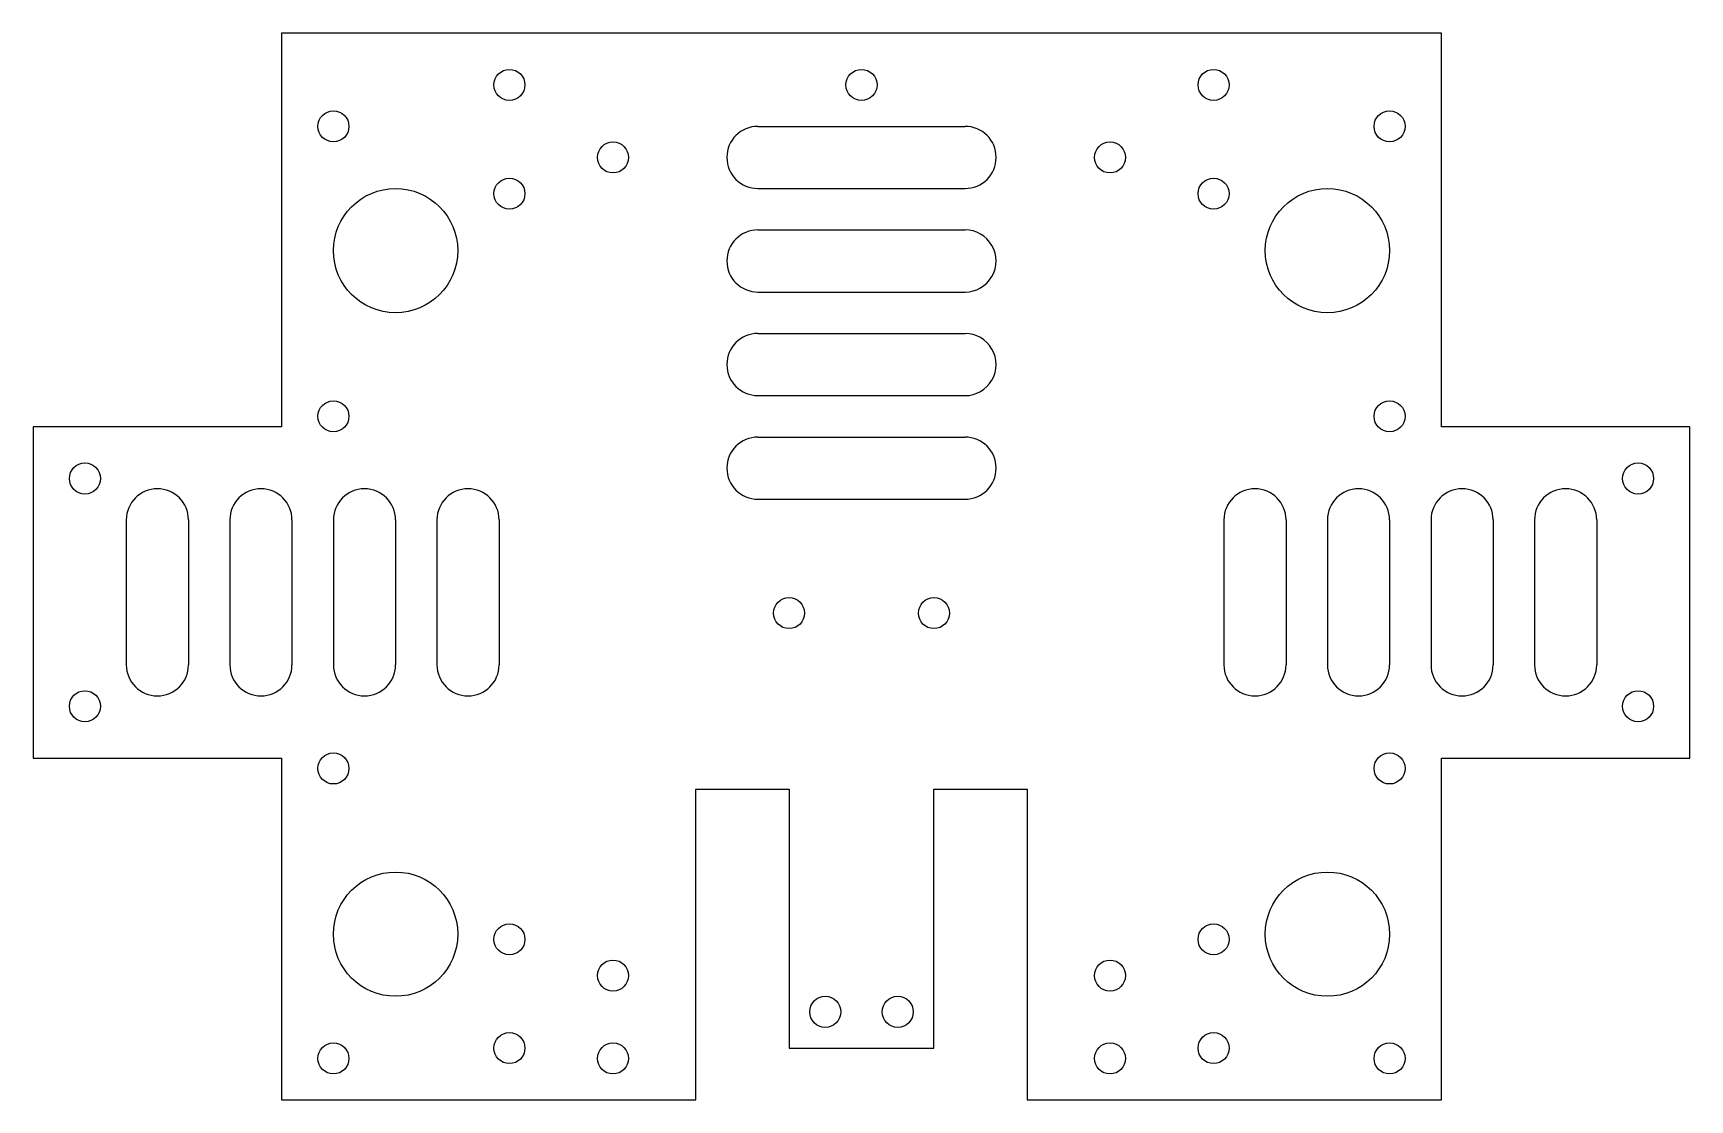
# Model space of a CAD drawing. Extents: x -80 to 80, y -19 to 84.
import ezdxf

# ---------------------------------------------------------------- set-up
doc = ezdxf.new("R2010")
doc.units = 0
doc.layers.add('Pad015', color=7, linetype='CONTINUOUS')

msp = doc.modelspace()

# ---------------------------------------------------------------- linework, layer by layer
at = {"layer": 'Pad015'}
for p, q in [((-56, 84), (-56, 84, 2)), ((-56, 84), (-56, 46)), ((-56, 84, 2), (-56, 46, 2)), ((-56, 84), (-56, 84, 2)), ((56, 84), (-56, 84)), ((56, 84, 2), (-56, 84, 2)), ((-56, 84), (-56, 46)), ((56, 84), (-56, 84)), ((-56, 84, 2), (-56, 46, 2)), ((56, 84, 2), (-56, 84, 2)), ((56, 84), (56, 84, 2)), ((56, 46), (56, 84)), ((56, 46, 2), (56, 84, 2)), ((56, 84), (56, 84, 2)), ((56, 46), (56, 84)), ((56, 46, 2), (56, 84, 2)), ((-32.5, 79), (-32.5, 79, 2)), ((-32.5, 79), (-32.5, 79, 2)), ((1.5, 79), (1.5, 79, 2)), ((1.5, 79), (1.5, 79, 2)), ((35.5, 79), (35.5, 79, 2)), ((35.5, 79), (35.5, 79, 2)), ((-49.5, 75), (-49.5, 75, 2)), ((-49.5, 75), (-49.5, 75, 2)), ((-10, 75), (-10, 75, 2)), ((-10, 75), (10, 75)), ((-10, 75, 2), (10, 75, 2)), ((-10, 75), (-10, 75, 2)), ((-10, 75), (10, 75)), ((-10, 75, 2), (10, 75, 2)), ((10, 75), (10, 75, 2)), ((10, 75), (10, 75, 2)), ((52.5, 75), (52.5, 75, 2)), ((52.5, 75), (52.5, 75, 2)), ((-22.5, 72), (-22.5, 72, 2)), ((-22.5, 72), (-22.5, 72, 2)), ((25.5, 72), (25.5, 72, 2)), ((25.5, 72), (25.5, 72, 2)), ((-10, 69), (-10, 69, 2)), ((-10, 69), (10, 69)), ((-10, 69, 2), (10, 69, 2)), ((-10, 69), (-10, 69, 2)), ((-10, 69), (10, 69)), ((-10, 69, 2), (10, 69, 2)), ((10, 69), (10, 69, 2)), ((10, 69), (10, 69, 2)), ((-32.5, 68.5), (-32.5, 68.5, 2)), ((-32.5, 68.5), (-32.5, 68.5, 2)), ((35.5, 68.5), (35.5, 68.5, 2)), ((35.5, 68.5), (35.5, 68.5, 2)), ((-10, 65), (-10, 65, 2)), ((-10, 65), (10, 65)), ((-10, 65, 2), (10, 65, 2)), ((-10, 65), (-10, 65, 2)), ((-10, 65), (10, 65)), ((-10, 65, 2), (10, 65, 2)), ((10, 65), (10, 65, 2)), ((10, 65), (10, 65, 2)), ((-39, 63), (-39, 63, 2)), ((-39, 63), (-39, 63, 2)), ((51, 63), (51, 63, 2)), ((51, 63), (51, 63, 2)), ((-10, 59), (-10, 59, 2)), ((-10, 59), (10, 59)), ((-10, 59, 2), (10, 59, 2)), ((-10, 59), (-10, 59, 2)), ((-10, 59), (10, 59)), ((-10, 59, 2), (10, 59, 2)), ((10, 59), (10, 59, 2)), ((10, 59), (10, 59, 2)), ((-10, 55), (-10, 55, 2)), ((-10, 55), (10, 55)), ((-10, 55, 2), (10, 55, 2)), ((-10, 55), (-10, 55, 2)), ((-10, 55), (10, 55)), ((-10, 55, 2), (10, 55, 2)), ((10, 55), (10, 55, 2)), ((10, 55), (10, 55, 2)), ((-10, 49), (-10, 49, 2)), ((-10, 49), (10, 49)), ((-10, 49, 2), (10, 49, 2)), ((-10, 49), (-10, 49, 2)), ((-10, 49), (10, 49)), ((-10, 49, 2), (10, 49, 2)), ((10, 49), (10, 49, 2)), ((10, 49), (10, 49, 2)), ((-49.5, 47), (-49.5, 47, 2)), ((-49.5, 47), (-49.5, 47, 2)), ((52.5, 47), (52.5, 47, 2)), ((52.5, 47), (52.5, 47, 2)), ((-80, 46), (-80, 46, 2)), ((-56, 46), (-80, 46)), ((-56, 46, 2), (-80, 46, 2)), ((-80, 46), (-80, 46, 2)), ((-80, 46), (-80, 14)), ((-80, 46, 2), (-80, 14, 2)), ((-56, 46), (-80, 46)), ((-80, 46), (-80, 14)), ((-56, 46, 2), (-80, 46, 2)), ((-80, 46, 2), (-80, 14, 2)), ((-56, 46), (-56, 46, 2)), ((-56, 46), (-56, 46, 2)), ((-10, 45), (-10, 45, 2)), ((-10, 45), (10, 45)), ((-10, 45, 2), (10, 45, 2)), ((-10, 45), (-10, 45, 2)), ((-10, 45), (10, 45)), ((-10, 45, 2), (10, 45, 2)), ((10, 45), (10, 45, 2)), ((10, 45), (10, 45, 2)), ((56, 46), (56, 46, 2)), ((80, 46), (56, 46)), ((80, 46, 2), (56, 46, 2)), ((56, 46), (56, 46, 2)), ((80, 46), (56, 46)), ((80, 46, 2), (56, 46, 2)), ((80, 46), (80, 46, 2)), ((80, 14), (80, 46)), ((80, 14, 2), (80, 46, 2)), ((80, 46), (80, 46, 2)), ((80, 14), (80, 46)), ((80, 14, 2), (80, 46, 2)), ((-73.5, 41), (-73.5, 41, 2)), ((-73.5, 41), (-73.5, 41, 2)), ((76.5, 41), (76.5, 41, 2)), ((76.5, 41), (76.5, 41, 2)), ((-10, 39), (-10, 39, 2)), ((-10, 39), (10, 39)), ((-10, 39, 2), (10, 39, 2)), ((-10, 39), (-10, 39, 2)), ((-10, 39), (10, 39)), ((-10, 39, 2), (10, 39, 2)), ((10, 39), (10, 39, 2)), ((10, 39), (10, 39, 2)), ((-71, 37), (-71, 37, 2)), ((-71, 37), (-71, 23)), ((-71, 37, 2), (-71, 23, 2)), ((-71, 37), (-71, 37, 2)), ((-71, 37), (-71, 23)), ((-71, 37, 2), (-71, 23, 2)), ((-65, 37), (-65, 37, 2)), ((-65, 37), (-65, 37, 2)), ((-65, 37), (-65, 23)), ((-65, 37, 2), (-65, 23, 2)), ((-65, 37), (-65, 23)), ((-65, 37, 2), (-65, 23, 2)), ((-61, 37), (-61, 37, 2)), ((-61, 37), (-61, 37, 2)), ((-61, 37), (-61, 23)), ((-61, 37, 2), (-61, 23, 2)), ((-61, 37), (-61, 23)), ((-61, 37, 2), (-61, 23, 2)), ((-55, 37), (-55, 37, 2)), ((-55, 37), (-55, 37, 2)), ((-55, 37), (-55, 23)), ((-55, 37, 2), (-55, 23, 2)), ((-55, 37), (-55, 23)), ((-55, 37, 2), (-55, 23, 2)), ((-51, 37), (-51, 37, 2)), ((-51, 37), (-51, 37, 2)), ((-51, 37), (-51, 23)), ((-51, 37, 2), (-51, 23, 2)), ((-51, 37), (-51, 23)), ((-51, 37, 2), (-51, 23, 2)), ((-45, 37), (-45, 37, 2)), ((-45, 37), (-45, 37, 2)), ((-45, 37), (-45, 23)), ((-45, 37, 2), (-45, 23, 2)), ((-45, 37), (-45, 23)), ((-45, 37, 2), (-45, 23, 2)), ((-41, 37), (-41, 37, 2)), ((-41, 37), (-41, 23)), ((-41, 37, 2), (-41, 23, 2)), ((-41, 37), (-41, 37, 2)), ((-41, 37), (-41, 23)), ((-41, 37, 2), (-41, 23, 2)), ((-35, 37), (-35, 37, 2)), ((-35, 37), (-35, 23)), ((-35, 37, 2), (-35, 23, 2)), ((-35, 37), (-35, 37, 2)), ((-35, 37), (-35, 23)), ((-35, 37, 2), (-35, 23, 2)), ((35, 37), (35, 37, 2)), ((35, 37), (35, 23)), ((35, 37, 2), (35, 23, 2)), ((35, 37), (35, 37, 2)), ((35, 37), (35, 23)), ((35, 37, 2), (35, 23, 2)), ((41, 37), (41, 37, 2)), ((41, 37), (41, 23)), ((41, 37, 2), (41, 23, 2)), ((41, 37), (41, 37, 2)), ((41, 37), (41, 23)), ((41, 37, 2), (41, 23, 2)), ((45, 37), (45, 37, 2)), ((45, 37), (45, 23)), ((45, 37, 2), (45, 23, 2)), ((45, 37), (45, 37, 2)), ((45, 37), (45, 23)), ((45, 37, 2), (45, 23, 2)), ((51, 37), (51, 37, 2)), ((51, 37), (51, 23)), ((51, 37, 2), (51, 23, 2)), ((51, 37), (51, 37, 2)), ((51, 37), (51, 23)), ((51, 37, 2), (51, 23, 2)), ((55, 37), (55, 37, 2)), ((55, 37), (55, 23)), ((55, 37, 2), (55, 23, 2)), ((55, 37), (55, 37, 2)), ((55, 37), (55, 23)), ((55, 37, 2), (55, 23, 2)), ((61, 37), (61, 37, 2)), ((61, 37), (61, 23)), ((61, 37, 2), (61, 23, 2)), ((61, 37), (61, 37, 2)), ((61, 37), (61, 23)), ((61, 37, 2), (61, 23, 2)), ((65, 37), (65, 37, 2)), ((65, 37), (65, 23)), ((65, 37, 2), (65, 23, 2)), ((65, 37), (65, 37, 2)), ((65, 37), (65, 23)), ((65, 37, 2), (65, 23, 2)), ((71, 37), (71, 37, 2)), ((71, 37), (71, 23)), ((71, 37, 2), (71, 23, 2)), ((71, 37), (71, 37, 2)), ((71, 37), (71, 23)), ((71, 37, 2), (71, 23, 2)), ((-5.5, 28), (-5.5, 28, 2)), ((-5.5, 28), (-5.5, 28, 2)), ((8.5, 28), (8.5, 28, 2)), ((8.5, 28), (8.5, 28, 2)), ((-71, 23), (-71, 23, 2)), ((-71, 23), (-71, 23, 2)), ((-65, 23), (-65, 23, 2)), ((-65, 23), (-65, 23, 2)), ((-61, 23), (-61, 23, 2)), ((-61, 23), (-61, 23, 2)), ((-55, 23), (-55, 23, 2)), ((-55, 23), (-55, 23, 2)), ((-51, 23), (-51, 23, 2)), ((-51, 23), (-51, 23, 2)), ((-45, 23), (-45, 23, 2)), ((-45, 23), (-45, 23, 2)), ((-41, 23), (-41, 23, 2)), ((-41, 23), (-41, 23, 2)), ((-35, 23), (-35, 23, 2)), ((-35, 23), (-35, 23, 2)), ((35, 23), (35, 23, 2)), ((35, 23), (35, 23, 2)), ((41, 23), (41, 23, 2)), ((41, 23), (41, 23, 2)), ((45, 23), (45, 23, 2)), ((45, 23), (45, 23, 2)), ((51, 23), (51, 23, 2)), ((51, 23), (51, 23, 2)), ((55, 23), (55, 23, 2)), ((55, 23), (55, 23, 2)), ((61, 23), (61, 23, 2)), ((61, 23), (61, 23, 2)), ((65, 23), (65, 23, 2)), ((65, 23), (65, 23, 2)), ((71, 23), (71, 23, 2)), ((71, 23), (71, 23, 2)), ((-73.5, 19), (-73.5, 19, 2)), ((-73.5, 19), (-73.5, 19, 2)), ((76.5, 19), (76.5, 19, 2)), ((76.5, 19), (76.5, 19, 2)), ((-80, 14), (-80, 14, 2)), ((-80, 14), (-80, 14, 2)), ((-80, 14), (-56, 14)), ((-80, 14, 2), (-56, 14, 2)), ((-80, 14), (-56, 14)), ((-80, 14, 2), (-56, 14, 2)), ((-56, 14), (-56, 14, 2)), ((-56, 14), (-56, 14, 2)), ((-56, 14), (-56, -19)), ((-56, 14, 2), (-56, -19, 2)), ((-56, 14), (-56, -19)), ((-56, 14, 2), (-56, -19, 2)), ((-49.5, 13), (-49.5, 13, 2)), ((-49.5, 13), (-49.5, 13, 2)), ((52.5, 13), (52.5, 13, 2)), ((52.5, 13), (52.5, 13, 2)), ((56, 14), (56, 14, 2)), ((56, -19), (56, 14)), ((56, -19, 2), (56, 14, 2)), ((56, 14), (56, 14, 2)), ((56, 14), (80, 14)), ((56, 14, 2), (80, 14, 2)), ((56, -19), (56, 14)), ((56, 14), (80, 14)), ((56, -19, 2), (56, 14, 2)), ((56, 14, 2), (80, 14, 2)), ((80, 14), (80, 14, 2)), ((80, 14), (80, 14, 2)), ((-16, 11), (-16, 11, 2)), ((-16, -19), (-16, 11)), ((-16, -19, 2), (-16, 11, 2)), ((-16, 11), (-16, 11, 2)), ((-16, 11), (-7, 11)), ((-16, 11, 2), (-7, 11, 2)), ((-16, -19), (-16, 11)), ((-16, 11), (-7, 11)), ((-16, -19, 2), (-16, 11, 2)), ((-16, 11, 2), (-7, 11, 2)), ((-7, 11), (-7, 11, 2)), ((-7, 11), (-7, 11, 2)), ((-7, 11), (-7, -14)), ((-7, 11, 2), (-7, -14, 2)), ((-7, 11), (-7, -14)), ((-7, 11, 2), (-7, -14, 2)), ((7, 11), (7, 11, 2)), ((7, -14), (7, 11)), ((7, -14, 2), (7, 11, 2)), ((7, 11), (7, 11, 2)), ((7, 11), (16, 11)), ((7, 11, 2), (16, 11, 2)), ((7, -14), (7, 11)), ((7, 11), (16, 11)), ((7, -14, 2), (7, 11, 2)), ((7, 11, 2), (16, 11, 2)), ((16, 11), (16, 11, 2)), ((16, 11), (16, 11, 2)), ((16, 11), (16, -19)), ((16, 11, 2), (16, -19, 2)), ((16, 11), (16, -19)), ((16, 11, 2), (16, -19, 2)), ((-39, -3), (-39, -3, 2)), ((-39, -3), (-39, -3, 2)), ((51, -3), (51, -3, 2)), ((51, -3), (51, -3, 2)), ((-32.5, -3.5), (-32.5, -3.5, 2)), ((-32.5, -3.5), (-32.5, -3.5, 2)), ((35.5, -3.5), (35.5, -3.5, 2)), ((35.5, -3.5), (35.5, -3.5, 2)), ((-22.5, -7), (-22.5, -7, 2)), ((-22.5, -7), (-22.5, -7, 2)), ((25.5, -7), (25.5, -7, 2)), ((25.5, -7), (25.5, -7, 2)), ((-2, -10.5), (-2, -10.5, 2)), ((-2, -10.5), (-2, -10.5, 2)), ((5, -10.5), (5, -10.5, 2)), ((5, -10.5), (5, -10.5, 2)), ((-32.5, -14), (-32.5, -14, 2)), ((-32.5, -14), (-32.5, -14, 2)), ((-7, -14), (-7, -14, 2)), ((-7, -14), (-7, -14, 2)), ((-7, -14), (7, -14)), ((-7, -14, 2), (7, -14, 2)), ((-7, -14), (7, -14)), ((-7, -14, 2), (7, -14, 2)), ((7, -14), (7, -14, 2)), ((7, -14), (7, -14, 2)), ((35.5, -14), (35.5, -14, 2)), ((35.5, -14), (35.5, -14, 2)), ((-49.5, -15), (-49.5, -15, 2)), ((-49.5, -15), (-49.5, -15, 2)), ((-22.5, -15), (-22.5, -15, 2)), ((-22.5, -15), (-22.5, -15, 2)), ((25.5, -15), (25.5, -15, 2)), ((25.5, -15), (25.5, -15, 2)), ((52.5, -15), (52.5, -15, 2)), ((52.5, -15), (52.5, -15, 2)), ((-56, -19), (-56, -19, 2)), ((-56, -19), (-56, -19, 2)), ((-56, -19), (-16, -19)), ((-56, -19, 2), (-16, -19, 2)), ((-56, -19), (-16, -19)), ((-56, -19, 2), (-16, -19, 2)), ((-16, -19), (-16, -19, 2)), ((-16, -19), (-16, -19, 2)), ((16, -19), (16, -19, 2)), ((16, -19), (16, -19, 2)), ((16, -19), (56, -19)), ((16, -19, 2), (56, -19, 2)), ((16, -19), (56, -19)), ((16, -19, 2), (56, -19, 2)), ((56, -19), (56, -19, 2)), ((56, -19), (56, -19, 2))]:
    msp.add_line(p, q, dxfattribs=at)
for centre, radius in [((-34, 79), 1.5), ((-34, 79), 1.5), ((-34, 79), 1.5), ((-34, 79), 1.5), ((0, 79), 1.5), ((0, 79), 1.5), ((0, 79), 1.5), ((0, 79), 1.5), ((34, 79), 1.5), ((34, 79), 1.5), ((34, 79), 1.5), ((34, 79), 1.5), ((-51, 75), 1.5), ((-51, 75), 1.5), ((-51, 75), 1.5), ((-51, 75), 1.5), ((51, 75), 1.5), ((51, 75), 1.5), ((51, 75), 1.5), ((51, 75), 1.5), ((-24, 72), 1.5), ((-24, 72), 1.5), ((-24, 72), 1.5), ((-24, 72), 1.5), ((24, 72), 1.5), ((24, 72), 1.5), ((24, 72), 1.5), ((24, 72), 1.5), ((-45, 63), 6), ((-45, 63), 6), ((-45, 63), 6), ((-45, 63), 6), ((-34, 68.5), 1.5), ((-34, 68.5), 1.5), ((-34, 68.5), 1.5), ((-34, 68.5), 1.5), ((34, 68.5), 1.5), ((34, 68.5), 1.5), ((34, 68.5), 1.5), ((34, 68.5), 1.5), ((45, 63), 6), ((45, 63), 6), ((45, 63), 6), ((45, 63), 6), ((-51, 47), 1.5), ((-51, 47), 1.5), ((-51, 47), 1.5), ((-51, 47), 1.5), ((51, 47), 1.5), ((51, 47), 1.5), ((51, 47), 1.5), ((51, 47), 1.5), ((-75, 41), 1.5), ((-75, 41), 1.5), ((-75, 41), 1.5), ((-75, 41), 1.5), ((75, 41), 1.5), ((75, 41), 1.5), ((75, 41), 1.5), ((75, 41), 1.5), ((-7, 28), 1.5), ((-7, 28), 1.5), ((-7, 28), 1.5), ((-7, 28), 1.5), ((7, 28), 1.5), ((7, 28), 1.5), ((7, 28), 1.5), ((7, 28), 1.5), ((-75, 19), 1.5), ((-75, 19), 1.5), ((-75, 19), 1.5), ((-75, 19), 1.5), ((75, 19), 1.5), ((75, 19), 1.5), ((75, 19), 1.5), ((75, 19), 1.5), ((-51, 13), 1.5), ((-51, 13), 1.5), ((-51, 13), 1.5), ((-51, 13), 1.5), ((51, 13), 1.5), ((51, 13), 1.5), ((51, 13), 1.5), ((51, 13), 1.5), ((-45, -3), 6), ((-45, -3), 6), ((-45, -3), 6), ((-45, -3), 6), ((45, -3), 6), ((45, -3), 6), ((45, -3), 6), ((45, -3), 6), ((-34, -3.5), 1.5), ((-34, -3.5), 1.5), ((-34, -3.5), 1.5), ((-34, -3.5), 1.5), ((34, -3.5), 1.5), ((34, -3.5), 1.5), ((34, -3.5), 1.5), ((34, -3.5), 1.5), ((-24, -7), 1.5), ((-24, -7), 1.5), ((-24, -7), 1.5), ((-24, -7), 1.5), ((24, -7), 1.5), ((24, -7), 1.5), ((24, -7), 1.5), ((24, -7), 1.5), ((-3.5, -10.5), 1.5), ((-3.5, -10.5), 1.5), ((-3.5, -10.5), 1.5), ((-3.5, -10.5), 1.5), ((3.5, -10.5), 1.5), ((3.5, -10.5), 1.5), ((3.5, -10.5), 1.5), ((3.5, -10.5), 1.5), ((-34, -14), 1.5), ((-34, -14), 1.5), ((-34, -14), 1.5), ((-34, -14), 1.5), ((34, -14), 1.5), ((34, -14), 1.5), ((34, -14), 1.5), ((34, -14), 1.5), ((-51, -15), 1.5), ((-51, -15), 1.5), ((-51, -15), 1.5), ((-51, -15), 1.5), ((-24, -15), 1.5), ((-24, -15), 1.5), ((-24, -15), 1.5), ((-24, -15), 1.5), ((24, -15), 1.5), ((24, -15), 1.5), ((24, -15), 1.5), ((24, -15), 1.5), ((51, -15), 1.5), ((51, -15), 1.5), ((51, -15), 1.5), ((51, -15), 1.5)]:
    msp.add_circle(centre, radius, dxfattribs=at)
for centre, start, end in [((-10, 72), 90, -90), ((-10, 72, 2), 90, -90), ((-10, 72), 90, -90), ((-10, 72, 2), 90, -90), ((10, 72), -89.9999, 90), ((10, 72, 2), -89.9999, 90), ((10, 72), -89.9999, 90), ((10, 72, 2), -89.9999, 90), ((-10, 62), 90, -90), ((-10, 62, 2), 90, -90), ((-10, 62), 90, -90), ((-10, 62, 2), 90, -90), ((10, 62), -90.0003, 90), ((10, 62, 2), -90.0003, 90), ((10, 62), -90.0003, 90), ((10, 62, 2), -90.0003, 90), ((-10, 52), 90, -90), ((-10, 52, 2), 90, -90), ((-10, 52), 90, -90), ((-10, 52, 2), 90, -90), ((10, 52), -90.0003, 90), ((10, 52, 2), -90.0003, 90), ((10, 52), -90.0003, 90), ((10, 52, 2), -90.0003, 90), ((-10, 42), 90, -90), ((-10, 42, 2), 90, -90), ((-10, 42), 90, -90), ((-10, 42, 2), 90, -90), ((10, 42), -90, 90), ((10, 42, 2), -90, 90), ((10, 42), -90, 90), ((10, 42, 2), -90, 90), ((-68, 37), 0, 180), ((-68, 37, 2), 0, 180), ((-68, 37), 0, 180), ((-68, 37, 2), 0, 180), ((-58, 37), 0, 180), ((-58, 37, 2), 0, 180), ((-58, 37), 0, 180), ((-58, 37, 2), 0, 180), ((-48, 37), 0, 180), ((-48, 37, 2), 0, 180), ((-48, 37), 0, 180), ((-48, 37, 2), 0, 180), ((-38, 37), 0, 180), ((-38, 37, 2), 0, 180), ((-38, 37), 0, 180), ((-38, 37, 2), 0, 180), ((38, 37), 0, 180), ((38, 37, 2), 0, 180), ((38, 37), 0, 180), ((38, 37, 2), 0, 180), ((48, 37), 0, 180), ((48, 37, 2), 0, 180), ((48, 37), 0, 180), ((48, 37, 2), 0, 180), ((58, 37), 0, 180), ((58, 37, 2), 0, 180), ((58, 37), 0, 180), ((58, 37, 2), 0, 180), ((68, 37), 0, 180), ((68, 37, 2), 0, 180), ((68, 37), 0, 180), ((68, 37, 2), 0, 180), ((-68, 23), 180, 0), ((-68, 23, 2), 180, 0), ((-68, 23), 180, 0), ((-68, 23, 2), 180, 0), ((-58, 23), 180, 0), ((-58, 23, 2), 180, 0), ((-58, 23), 180, 0), ((-58, 23, 2), 180, 0), ((-48, 23), 180, 0), ((-48, 23, 2), 180, 0), ((-48, 23), 180, 0), ((-48, 23, 2), 180, 0), ((-38, 23), 180, 0), ((-38, 23, 2), 180, 0), ((-38, 23), 180, 0), ((-38, 23, 2), 180, 0), ((38, 23), 180, 0), ((38, 23, 2), 180, 0), ((38, 23), 180, 0), ((38, 23, 2), 180, 0), ((48, 23), 180, 0), ((48, 23, 2), 180, 0), ((48, 23), 180, 0), ((48, 23, 2), 180, 0), ((58, 23), 180, 0), ((58, 23, 2), 180, 0), ((58, 23), 180, 0), ((58, 23, 2), 180, 0), ((68, 23), 180, 0), ((68, 23, 2), 180, 0), ((68, 23), 180, 0), ((68, 23, 2), 180, 0)]:
    msp.add_arc(centre, 3, start, end, dxfattribs=at)

doc.saveas('drawing.dxf')
